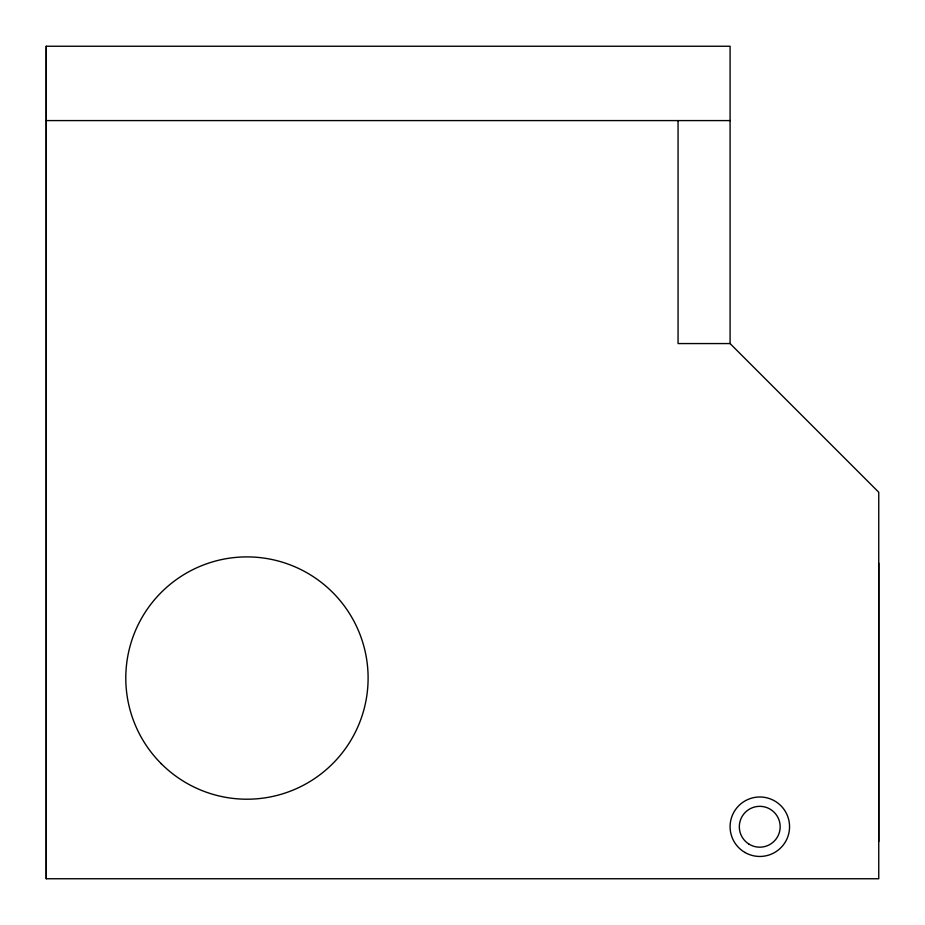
<?xml version="1.0" encoding="UTF-8"?>
<svg xmlns="http://www.w3.org/2000/svg" width="925" height="925" viewBox="0 0 925 925"><rect width="100%" height="100%" fill="white"/><g stroke="black" fill="none" stroke-linecap="round" stroke-linejoin="round"><path stroke-width="1.39" d="M46.25 878.75L46.25 46.25L730.091 46.25L730.091 343.568L878.75 492.239L878.75 878.75L46.25 878.75L46.25 46.25M678.06 120.585L678.06 343.568L730.091 343.568M46.25 120.585L730.091 120.585M878.75 563.186L878.75 841.588M748.718 843.947A20.419 20.419 0 0 0 780.145 827.713A20.419 20.419 0 0 0 750.372 808.612A20.419 20.419 0 0 0 748.718 843.947M161.274 763.726A121.163 121.163 0 0 0 363.976 709.417A121.163 121.163 0 0 0 215.583 561.024A121.163 121.163 0 0 0 161.274 763.726M744.96 852.468A29.727 29.727 0 0 0 789.557 826.719A29.727 29.727 0 0 0 744.96 800.969A29.727 29.727 0 0 0 744.96 852.468"/></g></svg>
